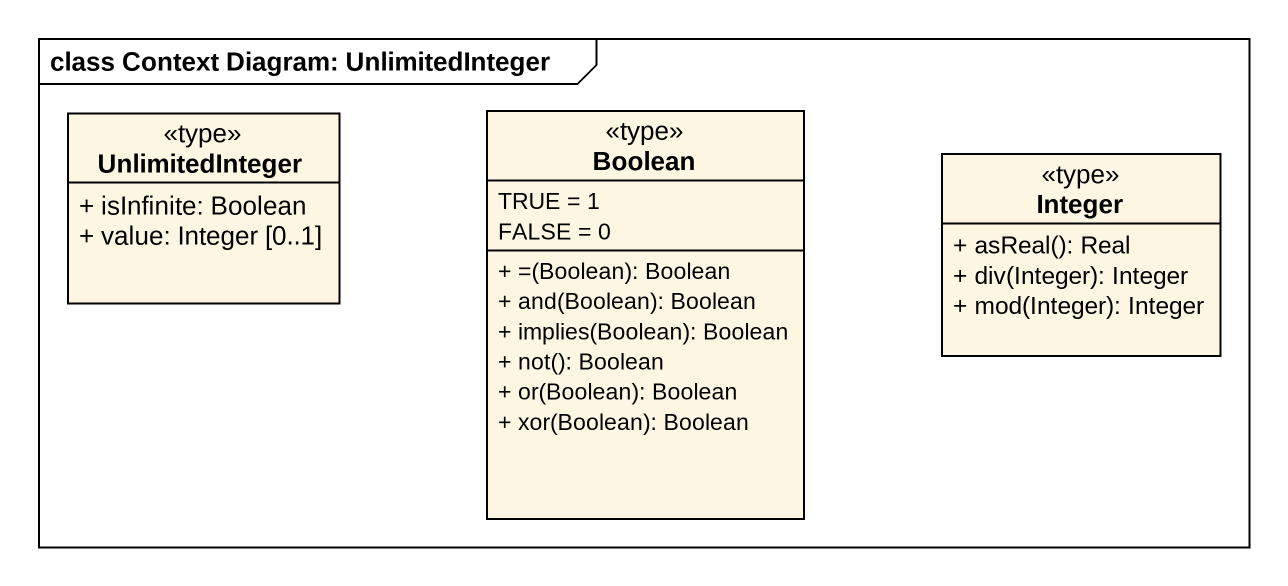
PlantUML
@startuml
mainframe class Context Diagram: UnlimitedInteger
hide circle
hide empty members
skinparam classAttributeIconSize 0
class UnlimitedInteger <<type>> {
  + isInfinite: Boolean
  + value: Integer [0..1]
}
enum Boolean <<type>> {
  TRUE = 1
  FALSE = 0
  + =(Boolean): Boolean
  + and(Boolean): Boolean
  + implies(Boolean): Boolean
  + not(): Boolean
  + or(Boolean): Boolean
  + xor(Boolean): Boolean
}
class Integer <<type>> {
  + asReal(): Real
  + div(Integer): Integer
  + mod(Integer): Integer
}
@enduml
